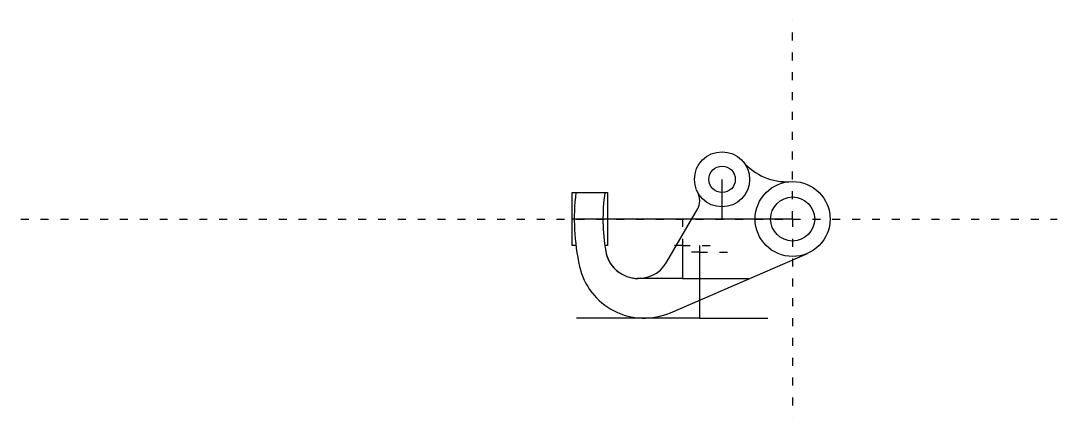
# Model space of a CAD drawing. Header units: centimetres. Extents: x 3148 to 4370, y 1060 to 1330.
# Drawn here: x 3900 to 4370, y 1110 to 1290 of the extents above; entities that cross this region are included whole.
import ezdxf

# ---------------------------------------------------------------- set-up
doc = ezdxf.new("R2010")
doc.units = ezdxf.units.CM
doc.linetypes.add('ACAD_ISO03W100', pattern=[30, 12, -18])
for name, color, linetype in [('图', 7, 'Continuous'), ('辅助线1', 80, 'ACAD_ISO03W100'), ('辅助线2', 130, 'Continuous')]:
    doc.layers.add(name, color=color, linetype=linetype)

msp = doc.modelspace()

# ---------------------------------------------------------------- linework, layer by layer
at = {"layer": '图', "ltscale": 0.3}
for p, q in [((4150, 1200), (4150, 1212)), ((4150, 1212), (4166, 1212)), ((4166, 1212), (4166, 1188)), ((4193.02, 1180.495), (4206.818, 1204.394)), ((4150, 1188), (4150, 1200)), ((4151.73, 1188), (4150, 1188)), ((4166, 1188), (4164.841, 1188)), ((4194.572, 1157.471), (4256.756, 1184.4))]:
    msp.add_line(p, q, dxfattribs=at)
for centre, radius in [((4218, 1218), 12.5), ((4218, 1218), 6), ((4250, 1200), 17), ((4250, 1200), 10)]:
    msp.add_circle(centre, radius, dxfattribs=at)
for centre, radius, start, end in [((4247.349, 1242.918), 26, 220.33272, 273.53526), ((4250, 1200), 99, 173.03794, 192.55586), ((4250, 1200), 86, 171.97907, 189.7305), ((4199.89, 1208.394), 8, 330, 27.94097), ((4180.021, 1188), 15.009, 187.52775, 330), ((4180.021, 1188), 15, 189.7305, 270), ((4182.65, 1185), 30, 192.55586, 293.41562)]:
    msp.add_arc(centre, radius, start, end, dxfattribs=at)
at = {"layer": '辅助线1', "ltscale": 0.3}
for p, q in [((4250, 1200), (4250, 1290)), ((3900, 1200), (4250, 1200)), ((4200, 1200), (4200, 1188)), ((4250, 1200), (4250, 1110)), ((4250, 1200), (4370, 1200)), ((4200, 1188), (4191.866, 1188)), ((4200, 1188), (4215.646, 1188)), ((4207.823, 1185), (4201.939, 1185)), ((4207.823, 1188), (4207.823, 1185)), ((4207.823, 1185), (4221.487, 1185))]:
    msp.add_line(p, q, dxfattribs=at)
at = {"layer": '辅助线2', "ltscale": 0.3}
for p, q in [((4218, 1200), (4218, 1218)), ((4250, 1200), (4150, 1200)), ((4250, 1200), (4218, 1200)), ((4200, 1188), (4200, 1173)), ((4207.823, 1185), (4207.823, 1155)), ((4200, 1173), (4179.497, 1173)), ((4200, 1173), (4230.188, 1173)), ((4207.823, 1155), (4151.98, 1155)), ((4207.823, 1155), (4238.827, 1155))]:
    msp.add_line(p, q, dxfattribs=at)

doc.saveas('drawing.dxf')
